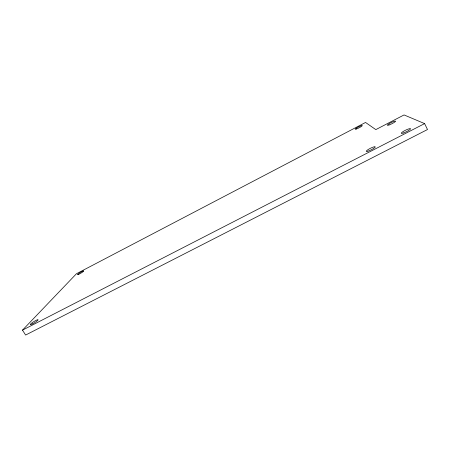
<?xml version="1.0" encoding="UTF-8"?>
<svg xmlns="http://www.w3.org/2000/svg" width="450" height="450" viewBox="0 0 450 450"><rect width="100%" height="100%" fill="white"/><g stroke="black" fill="none" stroke-linecap="round" stroke-linejoin="round"><path stroke-width="0.67" d="M22.5 330.142L76.449 273.741L365.541 122.462L375.817 129.611L404.066 114.941L424.614 123.604L427.5 129.532L25.611 335.059L22.5 330.142L424.614 123.604M367.993 151.166A5.023 0.861 -26.6 0 0 375.238 147.049A5.023 0.861 -26.6 0 0 369.113 148.978A5.023 0.861 -26.6 0 0 367.993 151.166M403.239 133.043A5.158 0.866 -26.1 0 0 410.546 128.897A5.158 0.866 -26.1 0 0 403.971 131.04A5.158 0.866 -26.1 0 0 403.239 133.043M389.07 124.971A4.551 0.681 -26.5 0 0 395.556 121.297A4.551 0.681 -26.5 0 0 389.869 123.272A4.551 0.681 -26.5 0 0 389.07 124.971M32.484 323.921A4.601 0.681 -31.9 0 0 38.087 319.759A4.601 0.681 -31.9 0 0 31.961 322.864A4.601 0.681 -31.9 0 0 32.484 323.921M78.806 274.281A3.628 0.456 -30.8 0 0 83.762 271.024A3.628 0.456 -30.8 0 0 79.391 273.032A3.628 0.456 -30.8 0 0 78.806 274.281M356.501 128.964A3.988 0.546 -27.1 0 0 362.272 125.707A3.988 0.546 -27.1 0 0 357.508 127.423A3.988 0.546 -27.1 0 0 356.501 128.964"/></g></svg>
